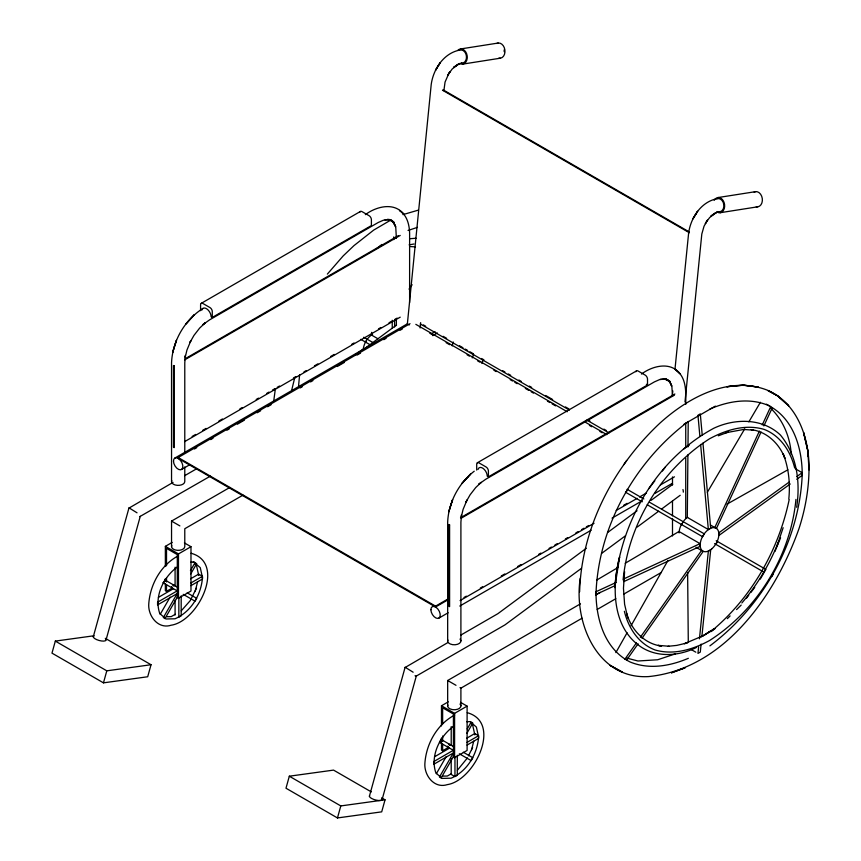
<?xml version="1.0" encoding="UTF-8"?>
<svg xmlns="http://www.w3.org/2000/svg" width="861" height="861" viewBox="0 0 861 861"><rect width="100%" height="100%" fill="white"/><g stroke="black" fill="none" stroke-linecap="round" stroke-linejoin="round"><path stroke-width="1.29" d="M687.907 454.888L687.304 517.375L708.355 529.537L710.702 528.18L702.953 443.124M687.982 446.913L688.23 421.653M579.625 591.819C581.444 527.718 613.592 466.436 659.967 423.095L660.505 422.611C688.725 397.201 730.01 374.912 768.303 390.56C798.136 404.153 809.598 439.228 809.017 469.945C808.727 489.812 805.175 509.518 799.062 528.406C775.696 594.8 724.478 668.825 648.731 676.574C596.985 679.695 573.426 621.965 580.239 578.269M788.816 498.939C790.312 483.634 788.784 468.126 783.155 453.747L784.909 458.364C779.474 443.845 767.011 431.641 751.233 429.628L753.558 430.156L743.656 429.467L725.597 432.792M624.602 571.639L623.461 588.3L624.602 604.271L627.798 618.004M796.662 507.28C800.482 482.182 797.028 455.038 780.378 434.988C762.491 418.059 735.143 418.177 713.812 428.251C655.974 459.311 619.845 523.068 614.786 587.643L619.629 556.981C611.396 587.783 612.322 629.359 642.64 647.978C659.149 657.761 679.953 655.759 696.624 647.375M298.595 385.75L299.606 374.761M623.106 579.937C628.519 523.337 661.625 469.439 709.529 438.787C726.103 429.822 745.292 423.946 763.998 429.348C780.615 435.731 790.592 451.325 794.703 468.05M795.951 499.402C790.549 556.002 757.432 609.889 709.529 640.541C692.954 649.506 673.776 655.382 655.06 649.98C638.442 643.608 628.465 628.003 624.365 611.288M371.672 332.335L371.403 334.994L378.044 338.825M420.114 327.976L420.642 322.638M443.878 90.739L445.051 82.086L448.893 73.303L450.088 71.506L447.924 74.95L452.219 68.966L459.516 63.499L453.51 67.449L457.643 64.478L461.862 62.993M672.28 396.254L672.818 390.905M674.959 369.498L688.628 233.062C690.662 218.102 700.693 202.421 716.126 198.902M684.99 401.947L701.812 234.02L704.029 226.228L707.494 220.115L705.32 223.559L709.625 217.575L716.922 212.107L710.917 216.057L715.039 213.087L719.258 211.602M698.637 646.794L697.959 653.434L700.294 652.089L701.102 644.114M699.444 638.819L708.355 551.148L710.702 549.802L701.919 636.139M273.69 401.291L275.391 388.612M291.707 390.162L294.742 377.645M789.171 499.638C778.57 550.491 751.029 598.492 710.842 631.64L715.168 628.53M128.924 508.13L173.061 482.386M140.257 516.352L106.075 639.82M195.156 591.561L197.61 581.724M405.047 667.544L448.021 642.478M416.38 675.767L382.198 799.245M471.591 749.748L473.733 741.149M452.229 345.874L453.23 342M93.666 635.816L55.319 641.101L51.983 653.133L103.471 682.848L147.705 676.757L151.03 664.735L105.268 638.313M93.268 636.849L128.999 507.829L137.028 512.812M103.471 682.848L106.796 670.827L151.03 664.735M371.306 791.905L333.551 770.111L289.318 776.202L285.992 788.224L337.469 817.95L381.703 811.848L385.039 799.826L381.606 797.846M337.469 817.95L340.795 805.928L385.039 799.826M369.391 796.274L405.122 667.243L413.151 672.226M776.461 547.51L783.155 527.728M472.237 357.907L473.593 354.431M481.859 363.45L483.204 359.984M774.9 551.524L776.321 548.102M776.794 546.961L780.583 537.813M778.29 542.322C769.573 564.364 757.26 584.92 741.881 602.969M714.791 527.535L759.402 431.081M762.222 424.979L770.703 406.661L766.43 404.196M761.059 432.039L716.438 528.482L710.357 524.973M763.879 425.926L772.349 407.619M196.502 587.998L190.259 600.623L181.251 610.836M467.426 757.938L457.374 770.261M468.459 755.84L472.624 747.413M163.321 582.875L164.978 580.002M615.873 652.595L627.088 632.77M631.038 625.775L667.964 560.457M160.221 614.291L170.123 597.136M163.321 617.606L177.194 593.584L157.574 604.906L157.574 602.205L177.194 590.883L163.02 582.703M190.432 570.649L195.06 562.642L195.899 563.083M177.527 596.824L164.978 618.564L164.128 618.123M190.765 573.889L196.706 563.6M365.419 342.032L367.066 339.169M436.344 773.705L446.246 756.55M439.444 777.02L453.316 752.998L433.696 764.331L433.696 761.619L453.316 750.297L439.444 742.29L441.101 739.427M467.211 728.923L471.182 722.056L472.022 722.497M454.307 755.097L441.101 777.978L440.251 777.537M466.888 733.314L472.829 723.014M625.925 492.438L627.572 489.575M681.578 524.575L683.236 521.712M715.878 544.378L717.536 541.504M760.274 579.13L765.935 569.325M771.79 576.655L773.447 573.792M707.333 492.288L744.754 428.81M748.844 421.89L760.403 402.27M623.838 464.628L626.647 460.441M409.04 289.135L412.139 284.733M624.828 659.311L636.451 642.823M640.326 637.323L701.554 550.459M626.485 660.269L638.109 643.77M641.983 638.281L703.2 551.417L696.011 547.262M648.817 488.639L654.844 480.793M662.378 470.989L665.381 467.06M746.465 598.201L748.726 595.252M750.986 592.314L754.742 587.406M327.352 274.11L343.173 255.921L353.957 245.633L373.706 230.081L390.033 220.513M727.351 618.661L730.117 615.938M736.575 609.599L741.192 605.068M377.01 248.42L381.8 244.47M688.348 421.459C634.869 461.625 598.686 525.996 595.995 593.197C596.232 619.597 604.874 649.259 630.123 661.991C649.14 669.815 669.987 666.134 688.348 658.31M709.905 645.868C763.384 605.692 799.568 541.321 802.248 474.12C802.011 447.72 793.379 418.059 768.13 405.327C749.113 397.502 728.266 401.183 709.905 409.007M474.228 471.215C458.644 483.301 448.463 502.437 447.666 522.207L447.666 640.971M363.094 349.738L396.544 324.995M586.352 548.253L497.873 613.689L460.775 635.117M607.931 532.292L637.054 510.745M651.088 500.37L672.667 484.409M581.293 568.432L504.955 624.892L416.304 676.068L415.034 675.777M601.721 553.322L625.377 535.822M637.205 527.072L658.708 511.165M661.937 508.786L680.212 495.269M354.549 355.421L356.712 353.86M358.876 352.3L363.213 349.179M789.171 482.074L718.784 532.851L718.784 535.553L790.247 483.99M796.748 476.607L802.161 472.7L795.747 468.997M796.748 479.308L802.161 475.401L802.161 472.7M683.849 448.936L689.252 445.115M202.938 308.421C184.577 320.066 172.448 341.074 171.543 362.793L171.543 481.557M668.028 646.299L676.703 645.406L687.229 642.941L684.42 643.694L703.469 635.601L714.189 628.648M703.469 635.601L710.54 631.221L701.177 636.936M683.935 424.269L715.383 406.112M431.609 333.627L435.042 331.603M432.76 335.65L437.334 332.949M596.565 580.163L618.316 567.324M625.194 563.266L678.995 531.495L700.058 543.657L700.058 546.358L623.741 581.627M201.259 303.341L360.382 211.472M365.355 214.647C376.225 206.489 394.273 201.754 403.917 214.346L399.526 210.418C407.005 215.272 409.341 224.57 409.61 232.987L409.61 302.577M201.904 310.035A6.619 3.821 60 0 1 207.038 309.045A6.619 3.821 60 0 1 211.106 316.751L212.28 317.429L371.403 225.56L371.403 219.738A3.304 1.916 60 0 0 369.057 215.68L362.04 211.634A3.304 1.916 60 0 0 359.78 212.333M185.169 358.746L398.309 235.688M184.695 359.855L400.225 235.43M192.121 436.462L195.619 434.45M202.604 430.414L206.102 428.391M218.92 420.997L222.418 418.973M239.885 408.889L242.221 407.544M256.201 399.472L258.526 398.126M266.684 393.423L269.009 392.078M272.506 390.055L274.842 388.709M277.167 387.364L279.502 386.019M293.483 377.947L295.807 376.601M303.965 371.898L306.29 370.553M314.448 365.839L317.946 363.826M330.753 356.422L334.251 354.409M351.729 344.314L354.054 342.969M378.528 328.848L380.853 327.503M389.011 322.8L391.335 321.454M394.833 319.431L397.169 318.086M184.695 441.596L400.225 317.16M174.858 458.052L407.242 323.887L409.33 324.92M448.344 599.611L435.569 606.994L178.162 458.386L178.162 457.535L410.03 323.671M194.425 448.99L196.749 447.655M210.687 439.605L213.011 438.26M226.949 430.209L229.274 428.875M237.41 424.182L244.373 420.157M257.159 412.774L260.646 410.762M267.61 406.736L271.097 404.724M300.134 387.956L302.459 386.621M310.595 381.929L312.92 380.584M337.308 366.495L344.282 362.47M357.057 355.098L360.544 353.085M383.78 339.675L386.105 338.33M400.042 330.28L402.367 328.945M181.477 469.514L189.603 464.822M184.652 475.692L196.243 468.997M210.407 476.111L139.719 516.654M171.543 546.531L171.543 521.088L229.79 487.466M171.769 545.54A6.619 3.821 0 0 0 177.301 550.319A6.619 3.821 0 0 0 184.781 546.531L184.781 528.729L243.028 495.107M165.355 566.495L165.355 546.348L172.168 542.408M165.355 546.348L178.475 553.924L190.981 546.703L190.981 591.023L178.475 598.244L177.301 597.566L177.301 554.602L166.517 548.371L166.517 565.828M177.517 556.228C160.501 565.623 150.008 584.942 148.759 604.024C147.909 616.035 158.198 629.477 171.156 625.215C198.127 621.287 226.594 563.18 191.153 553.268M178.012 566.463C163.773 576.461 153.785 596.253 159.769 613.549L166.001 618.973L175.009 618.79C191.153 611.773 201.151 594.811 202.486 577.623L202.453 576.3L198.697 574.126L190.615 578.786M165.355 583.952L165.355 590.668L166.517 591.346L172.469 587.869A1.657 0.958 -60 0 1 171.64 587.385L171.64 586.685L171.64 587.385M158.424 597.373L173.427 588.709M190.916 582.962L202.453 576.3M190.916 585.663L202.453 579.001L202.486 577.623L200.258 567.657L194.026 562.222L190.647 562.298M175.257 614.302L171.253 616.616L166.743 616.713M477.381 462.755L636.505 370.887M641.477 374.061C652.347 365.914 670.396 361.168 680.039 373.771L675.648 369.832C686.874 377.333 685.905 392.648 685.733 404.455M478.027 469.46A6.619 3.821 60 0 1 483.161 468.459A6.619 3.821 60 0 1 487.229 476.165L488.402 476.843L647.515 384.975L647.515 379.152A3.304 1.916 60 0 0 645.18 375.105L638.162 371.048A3.304 1.916 60 0 0 635.902 371.748M460.527 517.762L674.884 394.004M461.292 518.161L674.432 395.113M178.162 457.535L435.569 606.144L448.323 598.782M464.014 597.48L466.35 596.135M480.33 588.063L482.655 586.718M501.296 575.955L504.794 573.943M517.612 566.538L521.109 564.525M538.577 554.43L540.912 553.085M549.06 548.382L551.395 547.036M554.893 545.013L557.218 543.668M565.376 538.964L567.7 537.619M575.858 532.905L578.194 531.56M581.681 529.547L584.016 528.202M586.341 526.857L588.676 525.511M623.622 505.332L627.12 503.319M460.086 600.591L594.068 523.24M616.196 510.465L637.172 498.358M639.497 497.012L646.493 492.976M660.473 484.904L674.454 476.833M438.873 618.123L448.172 612.763M459.796 606.047L591.12 530.236M612.031 518.15L642.252 500.715M655.038 493.331L672.463 483.269M447.666 705.945L447.666 680.502L580.465 603.841M595.608 595.091L600.268 592.4M460.022 687.638L460.904 688.154L582.058 618.209M597.2 609.459L615.83 598.696M623.988 593.993L661.27 572.468M441.478 725.909L441.478 705.762L448.29 701.833M441.478 705.762L454.597 713.338L467.103 706.128L467.103 750.448L454.597 757.669L453.424 756.991L453.424 714.017L442.64 707.796L442.64 723.907M454.662 715.06C437.076 724.284 426.152 743.958 424.882 763.438C424.032 775.449 434.321 788.891 447.279 784.629C474.239 780.712 502.716 722.594 467.275 712.682M454.134 725.877C439.896 735.875 429.908 755.667 435.892 772.963L442.123 778.398L451.132 778.204C467.275 771.187 477.274 754.225 478.608 737.048L478.576 735.714L474.82 733.54L466.737 738.2M441.478 737.995L441.478 750.092L442.64 750.76L448.592 747.283A1.657 0.958 -60 0 1 447.763 746.81L447.763 746.11L448.592 747.283M434.547 756.787L449.55 748.123M467.039 742.376L478.576 735.714M467.039 745.077L478.576 738.415L478.608 737.048L476.381 727.071L470.149 721.647L466.77 721.712M451.379 773.716L447.376 776.03L442.866 776.127M726.985 504.159L787.869 469.794M616.465 582.284L595.877 591.798L595.877 594.499L615.26 585.545M623.741 578.915L700.058 543.657M172.77 585.039L173.9 586.083L173.9 585.383A1.657 0.958 -60 0 0 173.362 584.877M448.893 744.453L450.066 745.131M718.311 435.817L728.395 432.039M402.959 214.626L418.349 210.127M408.049 230.468L417.424 227.358M675.218 653.929L657.643 659.763L637.947 661L626.743 658.073M458.73 50.293C443.286 53.812 433.266 69.493 431.221 84.453L407.35 324.08M409.104 244.858L414.001 244.007M460.441 48.969L498.153 43.05M462.648 64.123L500.359 58.193M717.848 197.578L755.56 191.659M720.054 212.732L757.766 206.801M385.039 219.835L389.355 219.49L383.371 220.222L378.216 222.504L209.557 319.883L202.647 324.812L205.122 322.918L199.601 328.138L193.973 335.392L189.915 342.538L190.894 340.579L186.945 350.04L185.19 357.433L185.384 355.432L184.781 362.793L184.781 452.197M660.129 379.335L665.478 378.905L659.494 379.636L654.338 381.929L485.679 479.297L478.77 484.226L481.245 482.332L475.724 487.552L470.095 494.817L466.038 501.952L467.017 499.993L463.067 509.464L461.313 516.858L461.507 514.846L460.904 522.207L460.904 640.971M409.901 238.701L416.057 238.26M410.503 246.59L415.476 246.859M669.169 646.267L658.019 645.352L661.592 646.105C644.189 643.834 631.188 629.757 626.7 613.323M388.15 219.587L391.82 220.33L387.504 219.372L393.735 221.815L391.841 220.75M664.272 379.001L667.942 379.744L663.627 378.786L669.858 381.24L666.07 379.109L670.471 382.671L669.04 381.143M443.211 89.888L688.961 231.77M442.479 90.201L689.403 232.761M646.353 384.297L647.515 384.975M423.364 324.888L425.689 326.233M443.157 336.317L446.655 338.341M459.473 345.735L462.96 347.747M465.295 349.092L467.62 350.438M469.955 351.783L473.442 353.806M481.6 358.51L483.925 359.855M502.566 370.617L504.89 371.963M508.388 373.975L510.713 375.321M518.871 380.024L521.196 381.369M529.354 386.083L531.678 387.428M545.659 395.49L552.644 399.526M565.462 406.93L568.949 408.943M587.589 419.705L589.914 421.051M603.895 429.112L606.219 430.457M420.297 323.973L569.379 410.04M586.847 420.125L608.975 432.9M415.841 324.349L567.259 411.762M584.727 421.858L606.854 434.633M429.822 333.261L433.309 335.284M446.127 342.678L449.614 344.691M467.092 354.786L469.417 356.131M477.575 360.834L479.9 362.18M493.88 370.252L496.205 371.597M510.186 379.658L512.51 381.003M514.846 382.349L517.17 383.694M525.328 388.408L528.815 390.42M531.151 391.766L533.476 393.111M547.456 401.183L549.781 402.528M552.116 403.874L555.603 405.886M589.387 425.388L591.711 426.733M599.869 431.436L602.194 432.782M363.74 337.243L373.028 342.613M627.131 489.317L643.856 498.971M649.668 502.329L704.298 533.863L702.641 536.737L647.224 504.74M716.212 540.751L765.289 569.078M360.759 339.342L370.219 344.809M625.473 492.18L642.198 501.834M714.565 543.614L763.632 571.952M691.544 649.732L695.817 652.197M171.543 521.088L179.874 525.899M447.666 680.502L455.996 685.313M184.415 542.914L190.981 546.703M460.538 702.339L467.103 706.128M193.176 561.555L195.06 562.642M164.677 579.84L177.904 587.471M187.171 592.82L196.706 598.33L195.06 601.193L183.199 594.348M440.8 739.255L454.027 746.885M463.293 752.234L472.829 757.745L471.182 760.618L459.322 753.773M454.027 776.062L451.207 774.437L451.207 758.444M55.319 641.101L106.796 670.827M289.318 776.202L340.795 805.928M770.886 408.491C783.166 420.103 790.054 437.162 791.237 453.962M389.947 219.684L394.349 223.257L392.196 220.954M471.064 723.541L472.624 724.897L474.841 734.874L474.82 733.54M194.941 564.127L196.502 565.483L198.719 575.46L198.719 574.782M392.282 221.073L395.694 226.604L393.402 221.815L395.769 227.369L396.372 238.357M670.009 382.262L671.817 386.029L669.524 381.229L671.892 386.783L672.495 396.426M702.232 435.149L700.294 413.883L697.959 415.239L699.896 436.495M700.617 444.47L708.355 529.537M808.178 456.534L807.79 450.626L803.593 432.556L807.79 450.626L809.017 469.945M687.627 572.597L688.294 642.51M393.757 236.904L393.778 239.595M394.553 320.26L394.618 326.976M392.196 320.26L392.282 328.332M685.733 423.181L685.733 447.279M685.733 457.977L685.733 518.204M672.495 476.919L672.495 484.969M672.495 501.07L672.495 515.825M672.495 518.505L672.495 535.951M488.402 476.843L488.402 471.021A3.304 1.916 60 0 0 486.056 466.974L479.039 462.917A3.304 1.916 60 0 0 476.703 464.273L476.703 470.084M460.904 688.154L460.904 705.945M457.309 755.269L457.309 775.255L454.963 776.611L454.963 756.625M454.597 713.338L454.597 757.669M451.207 726.609L451.207 745.26M450.023 745.497L450.023 744.797A1.657 0.958 -60 0 0 449.485 744.291M442.64 735.994L442.64 741.364M442.64 744.055L442.64 750.76M435.569 606.144L435.569 606.994M396.372 318.85L396.372 325.555M212.28 317.429L212.28 311.607A3.304 1.916 60 0 0 209.933 307.549L202.916 303.502A3.304 1.916 60 0 0 200.581 304.848L200.581 310.67M184.781 466.877L184.781 481.557A6.619 3.821 0 0 1 177.301 485.346A6.619 3.821 0 0 1 171.769 480.567M181.187 595.855L181.187 615.841L178.84 617.186L178.84 597.2M178.475 553.924L178.475 598.244M175.084 567.195L175.084 585.846M175.084 600.365L175.084 615.012M166.517 577.914L166.517 581.95M166.517 584.63L166.517 591.346M165.355 578.581L165.355 581.272M363.245 349.566A13.238 7.641 -60 0 1 365.947 341.3M367.884 338.459A13.238 7.641 -60 0 1 372.565 334.316M679.114 532.916A13.238 7.641 -60 0 1 681.847 523.682M683.795 520.851A13.238 7.641 -60 0 1 687.659 517.213M460.022 639.066A6.619 3.821 0 0 1 455.146 644.76A6.619 3.821 0 0 1 447.892 639.981M460.022 704.029A6.619 3.821 0 0 1 455.146 709.733A6.619 3.821 0 0 1 447.892 704.955M105.795 639.163A6.619 2.217 15.5 0 1 99.047 640.466A6.619 2.217 15.5 0 1 94.021 635.881M504.115 49.96A6.619 4.897 81.1 0 1 504.191 51.682M459.365 50.39A6.619 4.897 81.1 0 1 466.404 55.89A6.619 4.897 81.1 0 1 461.205 63.047M716.772 198.999A6.619 4.897 81.1 0 1 723.8 204.498A6.619 4.897 81.1 0 1 718.612 211.655M381.918 798.588A6.619 2.217 15.5 0 1 376.009 800.095A6.619 2.217 15.5 0 1 369.552 795.715M714.199 200.344A7.652 5.661 81.1 0 1 721.712 198.859A7.652 5.661 81.1 0 1 724.176 208.868A7.652 5.661 81.1 0 1 717.095 212.097M754.139 192.111A7.652 5.661 81.1 0 1 762.276 198.471A7.652 5.661 81.1 0 1 756.27 206.748M457.783 50.368A7.652 5.661 81.1 0 1 467.157 55.782A7.652 5.661 81.1 0 1 459.699 63.488M496.743 43.502A7.652 5.661 81.1 0 1 504.869 49.863A7.652 5.661 81.1 0 1 498.874 58.139M682.945 489.565A6.619 3.25 53.5 0 1 683.279 492.148M173.922 348.318L172.663 352.397L176.483 340.267L173.922 348.318M450.045 507.742L448.785 511.821L452.606 499.681L450.045 507.742M439.53 63.811L435.515 70.258L440.283 62.616L439.53 63.811M696.926 212.419L692.922 218.866L697.679 211.225L696.926 212.419M191.594 317.709L185.901 323.962L194.5 314.577L191.594 317.709M467.717 477.134L462.023 483.376L470.612 474.002L467.717 477.134M684.936 667.867L671.526 672.796L684.936 667.867M733.647 385.976L726.781 386.74L743.581 385.179L758.132 387.073L743.581 385.179L733.647 385.976M621.965 671.914L610.234 665.445L621.965 671.914M777.58 395.791L768.098 390.679L777.526 395.812L788.708 405.789L777.58 395.791M174.213 365.914L173.481 365.495L173.481 447.225L174.213 447.645L174.213 365.914M449.603 524.909L448.872 524.489L448.872 606.219L449.603 606.65L449.603 524.909M711.95 548.705A13.238 7.641 -60 0 0 716.148 528.202A13.238 7.641 -60 0 0 700.488 542.086A13.238 7.641 -60 0 0 711.95 548.705M173.481 461.087A6.619 3.821 60 0 0 180.509 469.815A6.619 3.821 60 0 0 180.509 460.452A6.619 3.821 60 0 0 173.481 461.087M430.887 609.696A6.619 3.821 60 0 0 437.905 618.424A6.619 3.821 60 0 0 437.905 609.071A6.619 3.821 60 0 0 430.887 609.696"/></g></svg>
